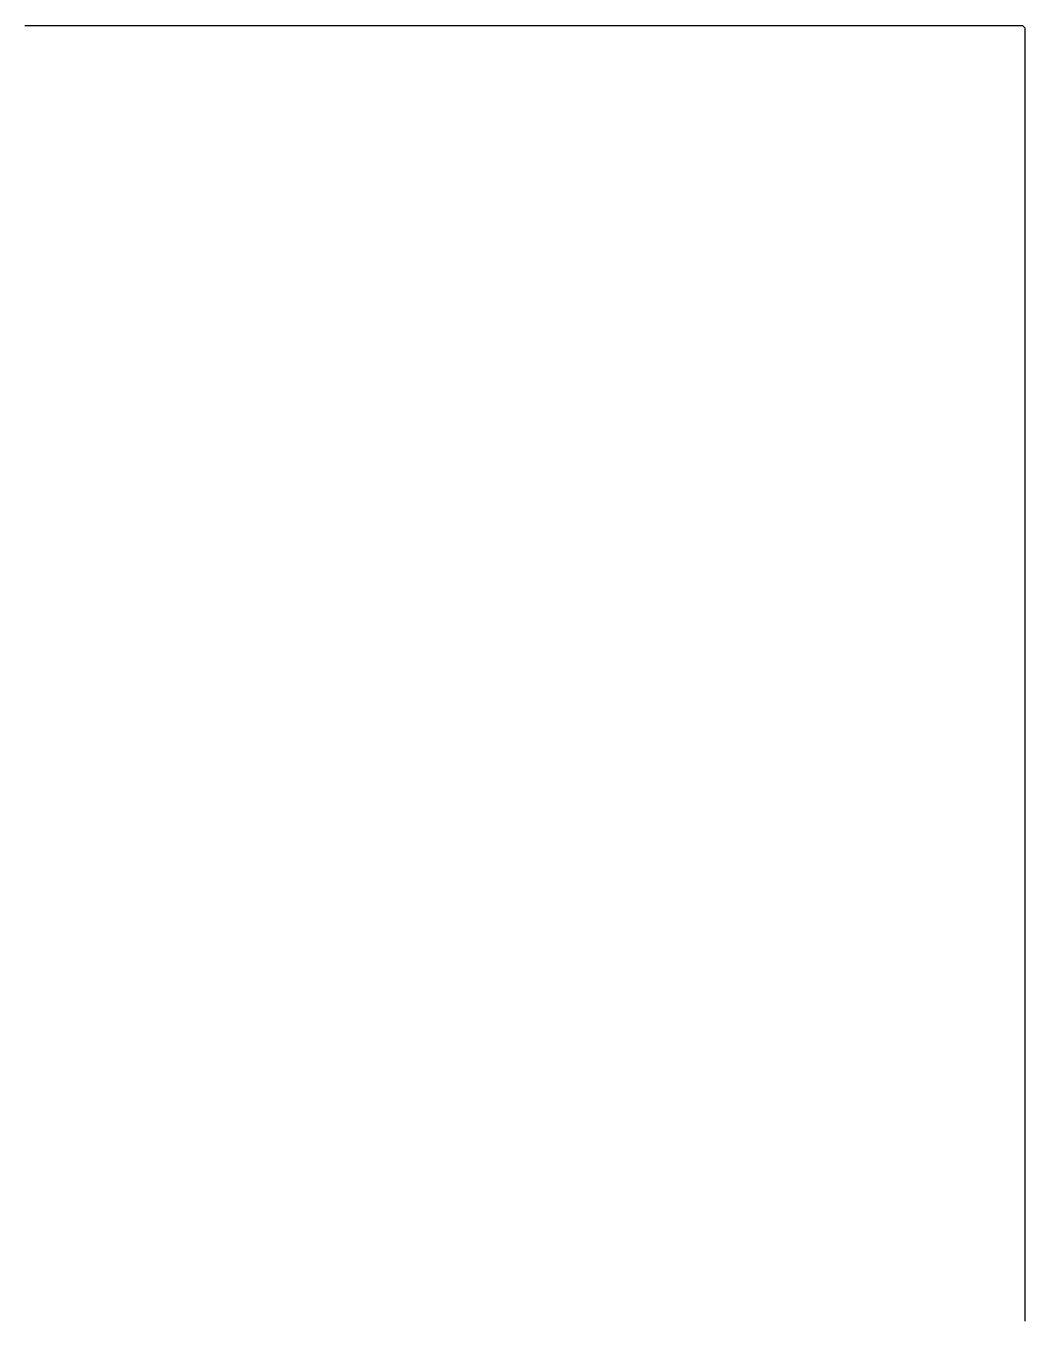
# Model space of a CAD drawing. Extents: x 17 to 315, y 22 to 215.
# Drawn here: x 240.6 to 315, y 118.5 to 214.9 of the extents above; entities that cross this region are included whole.
import ezdxf

# ---------------------------------------------------------------- set-up
doc = ezdxf.new("R2010")
doc.units = 0

msp = doc.modelspace()

# ---------------------------------------------------------------- linework, layer by layer
at = {"layer": 'contour_0'}
for p, q in [((240.708, 214.867), (240.531, 214.867)), ((240.885, 214.867), (240.708, 214.867)), ((241.062, 214.867), (240.885, 214.867)), ((241.239, 214.867), (241.062, 214.867)), ((241.416, 214.867), (241.239, 214.867)), ((241.593, 214.867), (241.416, 214.867)), ((241.77, 214.867), (241.593, 214.867)), ((241.947, 214.867), (241.77, 214.867)), ((242.124, 214.867), (241.947, 214.867)), ((242.301, 214.867), (242.124, 214.867)), ((242.478, 214.867), (242.301, 214.867)), ((242.655, 214.867), (242.478, 214.867)), ((242.832, 214.867), (242.655, 214.867)), ((243.009, 214.867), (242.832, 214.867)), ((243.186, 214.867), (243.009, 214.867)), ((243.363, 214.867), (243.186, 214.867)), ((243.54, 214.867), (243.363, 214.867)), ((243.717, 214.867), (243.54, 214.867)), ((243.894, 214.867), (243.717, 214.867)), ((244.071, 214.867), (243.894, 214.867)), ((244.248, 214.867), (244.071, 214.867)), ((244.425, 214.867), (244.248, 214.867)), ((244.602, 214.867), (244.425, 214.867)), ((244.779, 214.867), (244.602, 214.867)), ((244.956, 214.867), (244.779, 214.867)), ((245.133, 214.867), (244.956, 214.867)), ((245.31, 214.867), (245.133, 214.867)), ((245.487, 214.867), (245.31, 214.867)), ((245.664, 214.867), (245.487, 214.867)), ((245.841, 214.867), (245.664, 214.867)), ((246.018, 214.867), (245.841, 214.867)), ((246.195, 214.867), (246.018, 214.867)), ((246.372, 214.867), (246.195, 214.867)), ((246.549, 214.867), (246.372, 214.867)), ((246.726, 214.867), (246.549, 214.867)), ((246.903, 214.867), (246.726, 214.867)), ((247.08, 214.867), (246.903, 214.867)), ((247.257, 214.867), (247.08, 214.867)), ((247.434, 214.867), (247.257, 214.867)), ((247.611, 214.867), (247.434, 214.867)), ((247.788, 214.867), (247.611, 214.867)), ((247.965, 214.867), (247.788, 214.867)), ((248.142, 214.867), (247.965, 214.867)), ((248.319, 214.867), (248.142, 214.867)), ((248.496, 214.867), (248.319, 214.867)), ((248.673, 214.867), (248.496, 214.867)), ((248.85, 214.867), (248.673, 214.867)), ((249.027, 214.867), (248.85, 214.867)), ((249.204, 214.867), (249.027, 214.867)), ((249.381, 214.867), (249.204, 214.867)), ((249.558, 214.867), (249.381, 214.867)), ((249.735, 214.867), (249.558, 214.867)), ((249.912, 214.867), (249.735, 214.867)), ((250.088, 214.867), (249.912, 214.867)), ((250.265, 214.867), (250.088, 214.867)), ((250.442, 214.867), (250.265, 214.867)), ((250.619, 214.867), (250.442, 214.867)), ((250.796, 214.867), (250.619, 214.867)), ((250.973, 214.867), (250.796, 214.867)), ((251.15, 214.867), (250.973, 214.867)), ((251.327, 214.867), (251.15, 214.867)), ((251.504, 214.867), (251.327, 214.867)), ((251.681, 214.867), (251.504, 214.867)), ((251.858, 214.867), (251.681, 214.867)), ((252.035, 214.867), (251.858, 214.867)), ((252.212, 214.867), (252.035, 214.867)), ((252.389, 214.867), (252.212, 214.867)), ((252.566, 214.867), (252.389, 214.867)), ((252.743, 214.867), (252.566, 214.867)), ((252.92, 214.867), (252.743, 214.867)), ((253.097, 214.867), (252.92, 214.867)), ((253.274, 214.867), (253.097, 214.867)), ((253.451, 214.867), (253.274, 214.867)), ((253.628, 214.867), (253.451, 214.867)), ((253.805, 214.867), (253.628, 214.867)), ((253.982, 214.867), (253.805, 214.867)), ((254.159, 214.867), (253.982, 214.867)), ((254.336, 214.867), (254.159, 214.867)), ((254.513, 214.867), (254.336, 214.867)), ((254.69, 214.867), (254.513, 214.867)), ((254.867, 214.867), (254.69, 214.867)), ((255.044, 214.867), (254.867, 214.867)), ((255.221, 214.867), (255.044, 214.867)), ((255.398, 214.867), (255.221, 214.867)), ((255.575, 214.867), (255.398, 214.867)), ((255.752, 214.867), (255.575, 214.867)), ((255.929, 214.867), (255.752, 214.867)), ((256.106, 214.867), (255.929, 214.867)), ((256.283, 214.867), (256.106, 214.867)), ((256.46, 214.867), (256.283, 214.867)), ((256.637, 214.867), (256.46, 214.867)), ((256.814, 214.867), (256.637, 214.867)), ((256.991, 214.867), (256.814, 214.867)), ((257.168, 214.867), (256.991, 214.867)), ((257.345, 214.867), (257.168, 214.867)), ((257.522, 214.867), (257.345, 214.867)), ((257.699, 214.867), (257.522, 214.867)), ((257.876, 214.867), (257.699, 214.867)), ((258.053, 214.867), (257.876, 214.867)), ((258.23, 214.867), (258.053, 214.867)), ((258.407, 214.867), (258.23, 214.867)), ((258.584, 214.867), (258.407, 214.867)), ((258.761, 214.867), (258.584, 214.867)), ((258.938, 214.867), (258.761, 214.867)), ((259.115, 214.867), (258.938, 214.867)), ((259.292, 214.867), (259.115, 214.867)), ((259.469, 214.867), (259.292, 214.867)), ((259.646, 214.867), (259.469, 214.867)), ((259.823, 214.867), (259.646, 214.867)), ((260, 214.867), (259.823, 214.867)), ((260.177, 214.867), (260, 214.867)), ((260.354, 214.867), (260.177, 214.867)), ((260.531, 214.867), (260.354, 214.867)), ((260.708, 214.867), (260.531, 214.867)), ((260.885, 214.867), (260.708, 214.867)), ((261.062, 214.867), (260.885, 214.867)), ((261.239, 214.867), (261.062, 214.867)), ((261.416, 214.867), (261.239, 214.867)), ((261.593, 214.867), (261.416, 214.867)), ((261.77, 214.867), (261.593, 214.867)), ((261.947, 214.867), (261.77, 214.867)), ((262.124, 214.867), (261.947, 214.867)), ((262.301, 214.867), (262.124, 214.867)), ((262.478, 214.867), (262.301, 214.867)), ((262.655, 214.867), (262.478, 214.867)), ((262.832, 214.867), (262.655, 214.867)), ((263.009, 214.867), (262.832, 214.867)), ((263.186, 214.867), (263.009, 214.867)), ((263.363, 214.867), (263.186, 214.867)), ((263.54, 214.867), (263.363, 214.867)), ((263.717, 214.867), (263.54, 214.867)), ((263.894, 214.867), (263.717, 214.867)), ((264.071, 214.867), (263.894, 214.867)), ((264.248, 214.867), (264.071, 214.867)), ((264.425, 214.867), (264.248, 214.867)), ((264.602, 214.867), (264.425, 214.867)), ((264.779, 214.867), (264.602, 214.867)), ((264.956, 214.867), (264.779, 214.867)), ((265.133, 214.867), (264.956, 214.867)), ((265.31, 214.867), (265.133, 214.867)), ((265.487, 214.867), (265.31, 214.867)), ((265.664, 214.867), (265.487, 214.867)), ((265.841, 214.867), (265.664, 214.867)), ((266.018, 214.867), (265.841, 214.867)), ((266.195, 214.867), (266.018, 214.867)), ((266.372, 214.867), (266.195, 214.867)), ((266.549, 214.867), (266.372, 214.867)), ((266.726, 214.867), (266.549, 214.867)), ((266.903, 214.867), (266.726, 214.867)), ((267.08, 214.867), (266.903, 214.867)), ((267.257, 214.867), (267.08, 214.867)), ((267.434, 214.867), (267.257, 214.867)), ((267.611, 214.867), (267.434, 214.867)), ((267.788, 214.867), (267.611, 214.867)), ((267.965, 214.867), (267.788, 214.867)), ((268.142, 214.867), (267.965, 214.867)), ((268.319, 214.867), (268.142, 214.867)), ((268.496, 214.867), (268.319, 214.867)), ((268.673, 214.867), (268.496, 214.867)), ((268.85, 214.867), (268.673, 214.867)), ((269.027, 214.867), (268.85, 214.867)), ((269.204, 214.867), (269.027, 214.867)), ((269.381, 214.867), (269.204, 214.867)), ((269.558, 214.867), (269.381, 214.867)), ((269.735, 214.867), (269.558, 214.867)), ((269.912, 214.867), (269.735, 214.867)), ((270.088, 214.867), (269.912, 214.867)), ((270.265, 214.867), (270.088, 214.867)), ((270.442, 214.867), (270.265, 214.867)), ((270.619, 214.867), (270.442, 214.867)), ((270.796, 214.867), (270.619, 214.867)), ((270.973, 214.867), (270.796, 214.867)), ((271.15, 214.867), (270.973, 214.867)), ((271.327, 214.867), (271.15, 214.867)), ((271.504, 214.867), (271.327, 214.867)), ((271.681, 214.867), (271.504, 214.867)), ((271.858, 214.867), (271.681, 214.867)), ((272.035, 214.867), (271.858, 214.867)), ((272.212, 214.867), (272.035, 214.867)), ((272.389, 214.867), (272.212, 214.867)), ((272.566, 214.867), (272.389, 214.867)), ((272.743, 214.867), (272.566, 214.867)), ((272.92, 214.867), (272.743, 214.867)), ((273.097, 214.867), (272.92, 214.867)), ((273.274, 214.867), (273.097, 214.867)), ((273.451, 214.867), (273.274, 214.867)), ((273.628, 214.867), (273.451, 214.867)), ((273.805, 214.867), (273.628, 214.867)), ((273.982, 214.867), (273.805, 214.867)), ((274.159, 214.867), (273.982, 214.867)), ((274.336, 214.867), (274.159, 214.867)), ((274.513, 214.867), (274.336, 214.867)), ((274.69, 214.867), (274.513, 214.867)), ((274.867, 214.867), (274.69, 214.867)), ((275.044, 214.867), (274.867, 214.867)), ((275.221, 214.867), (275.044, 214.867)), ((275.398, 214.867), (275.221, 214.867)), ((275.575, 214.867), (275.398, 214.867)), ((275.752, 214.867), (275.575, 214.867)), ((275.929, 214.867), (275.752, 214.867)), ((276.106, 214.867), (275.929, 214.867)), ((276.283, 214.867), (276.106, 214.867)), ((276.46, 214.867), (276.283, 214.867)), ((276.637, 214.867), (276.46, 214.867)), ((276.814, 214.867), (276.637, 214.867)), ((276.991, 214.867), (276.814, 214.867)), ((277.168, 214.867), (276.991, 214.867)), ((277.345, 214.867), (277.168, 214.867)), ((277.522, 214.867), (277.345, 214.867)), ((277.699, 214.867), (277.522, 214.867)), ((277.876, 214.867), (277.699, 214.867)), ((278.053, 214.867), (277.876, 214.867)), ((278.23, 214.867), (278.053, 214.867)), ((278.407, 214.867), (278.23, 214.867)), ((278.584, 214.867), (278.407, 214.867)), ((278.761, 214.867), (278.584, 214.867)), ((278.938, 214.867), (278.761, 214.867)), ((279.115, 214.867), (278.938, 214.867)), ((279.292, 214.867), (279.115, 214.867)), ((279.469, 214.867), (279.292, 214.867)), ((279.646, 214.867), (279.469, 214.867)), ((279.823, 214.867), (279.646, 214.867)), ((280, 214.867), (279.823, 214.867)), ((280.177, 214.867), (280, 214.867)), ((280.354, 214.867), (280.177, 214.867)), ((280.531, 214.867), (280.354, 214.867)), ((280.708, 214.867), (280.531, 214.867)), ((280.885, 214.867), (280.708, 214.867)), ((281.062, 214.867), (280.885, 214.867)), ((281.239, 214.867), (281.062, 214.867)), ((281.416, 214.867), (281.239, 214.867)), ((281.593, 214.867), (281.416, 214.867)), ((281.77, 214.867), (281.593, 214.867)), ((281.947, 214.867), (281.77, 214.867)), ((282.124, 214.867), (281.947, 214.867)), ((282.301, 214.867), (282.124, 214.867)), ((282.478, 214.867), (282.301, 214.867)), ((282.655, 214.867), (282.478, 214.867)), ((282.832, 214.867), (282.655, 214.867)), ((283.009, 214.867), (282.832, 214.867)), ((283.186, 214.867), (283.009, 214.867)), ((283.363, 214.867), (283.186, 214.867)), ((283.54, 214.867), (283.363, 214.867)), ((283.717, 214.867), (283.54, 214.867)), ((283.894, 214.867), (283.717, 214.867)), ((284.071, 214.867), (283.894, 214.867)), ((284.248, 214.867), (284.071, 214.867)), ((284.425, 214.867), (284.248, 214.867)), ((284.602, 214.867), (284.425, 214.867)), ((284.779, 214.867), (284.602, 214.867)), ((284.956, 214.867), (284.779, 214.867)), ((285.133, 214.867), (284.956, 214.867)), ((285.31, 214.867), (285.133, 214.867)), ((285.487, 214.867), (285.31, 214.867)), ((285.664, 214.867), (285.487, 214.867)), ((285.841, 214.867), (285.664, 214.867)), ((286.018, 214.867), (285.841, 214.867)), ((286.195, 214.867), (286.018, 214.867)), ((286.372, 214.867), (286.195, 214.867)), ((286.549, 214.867), (286.372, 214.867)), ((286.726, 214.867), (286.549, 214.867)), ((286.903, 214.867), (286.726, 214.867)), ((287.08, 214.867), (286.903, 214.867)), ((287.257, 214.867), (287.08, 214.867)), ((287.434, 214.867), (287.257, 214.867)), ((287.611, 214.867), (287.434, 214.867)), ((287.788, 214.867), (287.611, 214.867)), ((287.965, 214.867), (287.788, 214.867)), ((288.142, 214.867), (287.965, 214.867)), ((288.319, 214.867), (288.142, 214.867)), ((288.496, 214.867), (288.319, 214.867)), ((288.673, 214.867), (288.496, 214.867)), ((288.85, 214.867), (288.673, 214.867)), ((289.027, 214.867), (288.85, 214.867)), ((289.204, 214.867), (289.027, 214.867)), ((289.381, 214.867), (289.204, 214.867)), ((289.558, 214.867), (289.381, 214.867)), ((289.735, 214.867), (289.558, 214.867)), ((289.912, 214.867), (289.735, 214.867)), ((290.088, 214.867), (289.912, 214.867)), ((290.265, 214.867), (290.088, 214.867)), ((290.442, 214.867), (290.265, 214.867)), ((290.619, 214.867), (290.442, 214.867)), ((290.796, 214.867), (290.619, 214.867)), ((290.973, 214.867), (290.796, 214.867)), ((291.15, 214.867), (290.973, 214.867)), ((291.327, 214.867), (291.15, 214.867)), ((291.504, 214.867), (291.327, 214.867)), ((291.681, 214.867), (291.504, 214.867)), ((291.858, 214.867), (291.681, 214.867)), ((292.035, 214.867), (291.858, 214.867)), ((292.212, 214.867), (292.035, 214.867)), ((292.389, 214.867), (292.212, 214.867)), ((292.566, 214.867), (292.389, 214.867)), ((292.743, 214.867), (292.566, 214.867)), ((292.92, 214.867), (292.743, 214.867)), ((293.097, 214.867), (292.92, 214.867)), ((293.274, 214.867), (293.097, 214.867)), ((293.451, 214.867), (293.274, 214.867)), ((293.628, 214.867), (293.451, 214.867)), ((293.805, 214.867), (293.628, 214.867)), ((293.982, 214.867), (293.805, 214.867)), ((294.159, 214.867), (293.982, 214.867)), ((294.336, 214.867), (294.159, 214.867)), ((294.513, 214.867), (294.336, 214.867)), ((294.69, 214.867), (294.513, 214.867)), ((294.867, 214.867), (294.69, 214.867)), ((295.044, 214.867), (294.867, 214.867)), ((295.221, 214.867), (295.044, 214.867)), ((295.398, 214.867), (295.221, 214.867)), ((295.575, 214.867), (295.398, 214.867)), ((295.752, 214.867), (295.575, 214.867)), ((295.929, 214.867), (295.752, 214.867)), ((296.106, 214.867), (295.929, 214.867)), ((296.283, 214.867), (296.106, 214.867)), ((296.46, 214.867), (296.283, 214.867)), ((296.637, 214.867), (296.46, 214.867)), ((296.814, 214.867), (296.637, 214.867)), ((296.991, 214.867), (296.814, 214.867)), ((297.168, 214.867), (296.991, 214.867)), ((297.345, 214.867), (297.168, 214.867)), ((297.522, 214.867), (297.345, 214.867)), ((297.699, 214.867), (297.522, 214.867)), ((297.876, 214.867), (297.699, 214.867)), ((298.053, 214.867), (297.876, 214.867)), ((298.23, 214.867), (298.053, 214.867)), ((298.407, 214.867), (298.23, 214.867)), ((298.584, 214.867), (298.407, 214.867)), ((298.761, 214.867), (298.584, 214.867)), ((298.938, 214.867), (298.761, 214.867)), ((299.115, 214.867), (298.938, 214.867)), ((299.292, 214.867), (299.115, 214.867)), ((299.469, 214.867), (299.292, 214.867)), ((299.646, 214.867), (299.469, 214.867)), ((299.823, 214.867), (299.646, 214.867)), ((300, 214.867), (299.823, 214.867)), ((300.177, 214.867), (300, 214.867)), ((300.354, 214.867), (300.177, 214.867)), ((300.531, 214.867), (300.354, 214.867)), ((300.708, 214.867), (300.531, 214.867)), ((300.885, 214.867), (300.708, 214.867)), ((301.062, 214.867), (300.885, 214.867)), ((301.239, 214.867), (301.062, 214.867)), ((301.416, 214.867), (301.239, 214.867)), ((301.593, 214.867), (301.416, 214.867)), ((301.77, 214.867), (301.593, 214.867)), ((301.947, 214.867), (301.77, 214.867)), ((302.124, 214.867), (301.947, 214.867)), ((302.301, 214.867), (302.124, 214.867)), ((302.478, 214.867), (302.301, 214.867)), ((302.655, 214.867), (302.478, 214.867)), ((302.832, 214.867), (302.655, 214.867)), ((303.009, 214.867), (302.832, 214.867)), ((303.186, 214.867), (303.009, 214.867)), ((303.363, 214.867), (303.186, 214.867)), ((303.54, 214.867), (303.363, 214.867)), ((303.717, 214.867), (303.54, 214.867)), ((303.894, 214.867), (303.717, 214.867)), ((304.071, 214.867), (303.894, 214.867)), ((304.248, 214.867), (304.071, 214.867)), ((304.425, 214.867), (304.248, 214.867)), ((304.602, 214.867), (304.425, 214.867)), ((304.779, 214.867), (304.602, 214.867)), ((304.956, 214.867), (304.779, 214.867)), ((305.133, 214.867), (304.956, 214.867)), ((305.31, 214.867), (305.133, 214.867)), ((305.487, 214.867), (305.31, 214.867)), ((305.664, 214.867), (305.487, 214.867)), ((305.841, 214.867), (305.664, 214.867)), ((306.018, 214.867), (305.841, 214.867)), ((306.195, 214.867), (306.018, 214.867)), ((306.372, 214.867), (306.195, 214.867)), ((306.549, 214.867), (306.372, 214.867)), ((306.726, 214.867), (306.549, 214.867)), ((306.903, 214.867), (306.726, 214.867)), ((307.08, 214.867), (306.903, 214.867)), ((307.257, 214.867), (307.08, 214.867)), ((307.434, 214.867), (307.257, 214.867)), ((307.611, 214.867), (307.434, 214.867)), ((307.788, 214.867), (307.611, 214.867)), ((307.965, 214.867), (307.788, 214.867)), ((308.142, 214.867), (307.965, 214.867)), ((308.319, 214.867), (308.142, 214.867)), ((308.496, 214.867), (308.319, 214.867)), ((308.673, 214.867), (308.496, 214.867)), ((308.85, 214.867), (308.673, 214.867)), ((309.027, 214.867), (308.85, 214.867)), ((309.204, 214.867), (309.027, 214.867)), ((309.381, 214.867), (309.204, 214.867)), ((309.558, 214.867), (309.381, 214.867)), ((309.735, 214.867), (309.558, 214.867)), ((309.912, 214.867), (309.735, 214.867)), ((310.088, 214.867), (309.912, 214.867)), ((310.265, 214.867), (310.088, 214.867)), ((310.442, 214.867), (310.265, 214.867)), ((310.619, 214.867), (310.442, 214.867)), ((310.796, 214.867), (310.619, 214.867)), ((310.973, 214.867), (310.796, 214.867)), ((311.15, 214.867), (310.973, 214.867)), ((311.327, 214.867), (311.15, 214.867)), ((311.504, 214.867), (311.327, 214.867)), ((311.681, 214.867), (311.504, 214.867)), ((311.858, 214.867), (311.681, 214.867)), ((312.035, 214.867), (311.858, 214.867)), ((312.212, 214.867), (312.035, 214.867)), ((312.389, 214.867), (312.212, 214.867)), ((312.566, 214.867), (312.389, 214.867)), ((312.743, 214.867), (312.566, 214.867)), ((312.92, 214.867), (312.743, 214.867)), ((313.097, 214.867), (312.92, 214.867)), ((313.274, 214.867), (313.097, 214.867)), ((313.451, 214.867), (313.274, 214.867)), ((313.628, 214.867), (313.451, 214.867)), ((313.805, 214.867), (313.628, 214.867)), ((313.982, 214.867), (313.805, 214.867)), ((314.159, 214.867), (313.982, 214.867)), ((314.336, 214.867), (314.159, 214.867)), ((314.513, 214.867), (314.336, 214.867)), ((314.69, 214.867), (314.513, 214.867)), ((314.867, 214.867), (314.69, 214.867)), ((315.044, 214.69), (314.867, 214.867)), ((315.044, 214.513), (315.044, 214.69)), ((315.044, 214.336), (315.044, 214.513)), ((315.044, 214.159), (315.044, 214.336)), ((315.044, 213.982), (315.044, 214.159)), ((315.044, 213.805), (315.044, 213.982)), ((315.044, 213.628), (315.044, 213.805)), ((315.044, 213.451), (315.044, 213.628)), ((315.044, 213.274), (315.044, 213.451)), ((315.044, 213.097), (315.044, 213.274)), ((315.044, 212.92), (315.044, 213.097)), ((315.044, 212.743), (315.044, 212.92)), ((315.044, 212.566), (315.044, 212.743)), ((315.044, 212.389), (315.044, 212.566)), ((315.044, 212.212), (315.044, 212.389)), ((315.044, 212.035), (315.044, 212.212)), ((315.044, 211.858), (315.044, 212.035)), ((315.044, 211.681), (315.044, 211.858)), ((315.044, 211.504), (315.044, 211.681)), ((315.044, 211.327), (315.044, 211.504)), ((315.044, 211.15), (315.044, 211.327)), ((315.044, 210.973), (315.044, 211.15)), ((315.044, 210.796), (315.044, 210.973)), ((315.044, 210.619), (315.044, 210.796)), ((315.044, 210.442), (315.044, 210.619)), ((315.044, 210.265), (315.044, 210.442)), ((315.044, 210.088), (315.044, 210.265)), ((315.044, 209.912), (315.044, 210.088)), ((315.044, 209.735), (315.044, 209.912)), ((315.044, 209.558), (315.044, 209.735)), ((315.044, 209.381), (315.044, 209.558)), ((315.044, 209.204), (315.044, 209.381)), ((315.044, 209.027), (315.044, 209.204)), ((315.044, 208.85), (315.044, 209.027)), ((315.044, 208.673), (315.044, 208.85)), ((315.044, 208.496), (315.044, 208.673)), ((315.044, 208.319), (315.044, 208.496)), ((315.044, 208.142), (315.044, 208.319)), ((315.044, 207.965), (315.044, 208.142)), ((315.044, 207.788), (315.044, 207.965)), ((315.044, 207.611), (315.044, 207.788)), ((315.044, 207.434), (315.044, 207.611)), ((315.044, 207.257), (315.044, 207.434)), ((315.044, 207.08), (315.044, 207.257)), ((315.044, 206.903), (315.044, 207.08)), ((315.044, 206.726), (315.044, 206.903)), ((315.044, 206.549), (315.044, 206.726)), ((315.044, 206.372), (315.044, 206.549)), ((315.044, 206.195), (315.044, 206.372)), ((315.044, 206.018), (315.044, 206.195)), ((315.044, 205.841), (315.044, 206.018)), ((315.044, 205.664), (315.044, 205.841)), ((315.044, 205.487), (315.044, 205.664)), ((315.044, 205.31), (315.044, 205.487)), ((315.044, 205.133), (315.044, 205.31)), ((315.044, 204.956), (315.044, 205.133)), ((315.044, 204.779), (315.044, 204.956)), ((315.044, 204.602), (315.044, 204.779)), ((315.044, 204.425), (315.044, 204.602)), ((315.044, 204.248), (315.044, 204.425)), ((315.044, 204.071), (315.044, 204.248)), ((315.044, 203.894), (315.044, 204.071)), ((315.044, 203.717), (315.044, 203.894)), ((315.044, 203.54), (315.044, 203.717)), ((315.044, 203.363), (315.044, 203.54)), ((315.044, 203.186), (315.044, 203.363)), ((315.044, 203.009), (315.044, 203.186)), ((315.044, 202.832), (315.044, 203.009)), ((315.044, 202.655), (315.044, 202.832)), ((315.044, 202.478), (315.044, 202.655)), ((315.044, 202.301), (315.044, 202.478)), ((315.044, 202.124), (315.044, 202.301)), ((315.044, 201.947), (315.044, 202.124)), ((315.044, 201.77), (315.044, 201.947)), ((315.044, 201.593), (315.044, 201.77)), ((315.044, 201.416), (315.044, 201.593)), ((315.044, 201.239), (315.044, 201.416)), ((315.044, 201.062), (315.044, 201.239)), ((315.044, 200.885), (315.044, 201.062)), ((315.044, 200.708), (315.044, 200.885)), ((315.044, 200.531), (315.044, 200.708)), ((315.044, 200.354), (315.044, 200.531)), ((315.044, 200.177), (315.044, 200.354)), ((315.044, 200), (315.044, 200.177)), ((315.044, 199.823), (315.044, 200)), ((315.044, 199.646), (315.044, 199.823)), ((315.044, 199.469), (315.044, 199.646)), ((315.044, 199.292), (315.044, 199.469)), ((315.044, 199.115), (315.044, 199.292)), ((315.044, 198.938), (315.044, 199.115)), ((315.044, 198.761), (315.044, 198.938)), ((315.044, 198.584), (315.044, 198.761)), ((315.044, 198.407), (315.044, 198.584)), ((315.044, 198.23), (315.044, 198.407)), ((315.044, 198.053), (315.044, 198.23)), ((315.044, 197.876), (315.044, 198.053)), ((315.044, 197.699), (315.044, 197.876)), ((315.044, 197.522), (315.044, 197.699)), ((315.044, 197.345), (315.044, 197.522)), ((315.044, 197.168), (315.044, 197.345)), ((315.044, 196.991), (315.044, 197.168)), ((315.044, 196.814), (315.044, 196.991)), ((315.044, 196.637), (315.044, 196.814)), ((315.044, 196.46), (315.044, 196.637)), ((315.044, 196.283), (315.044, 196.46)), ((315.044, 196.106), (315.044, 196.283)), ((315.044, 195.929), (315.044, 196.106)), ((315.044, 195.752), (315.044, 195.929)), ((315.044, 195.575), (315.044, 195.752)), ((315.044, 195.398), (315.044, 195.575)), ((315.044, 195.221), (315.044, 195.398)), ((315.044, 195.044), (315.044, 195.221)), ((315.044, 194.867), (315.044, 195.044)), ((315.044, 194.69), (315.044, 194.867)), ((315.044, 194.513), (315.044, 194.69)), ((315.044, 194.336), (315.044, 194.513)), ((315.044, 194.159), (315.044, 194.336)), ((315.044, 193.982), (315.044, 194.159)), ((315.044, 193.805), (315.044, 193.982)), ((315.044, 193.628), (315.044, 193.805)), ((315.044, 193.451), (315.044, 193.628)), ((315.044, 193.274), (315.044, 193.451)), ((315.044, 193.097), (315.044, 193.274)), ((315.044, 192.92), (315.044, 193.097)), ((315.044, 192.743), (315.044, 192.92)), ((315.044, 192.566), (315.044, 192.743)), ((315.044, 192.389), (315.044, 192.566)), ((315.044, 192.212), (315.044, 192.389)), ((315.044, 192.035), (315.044, 192.212)), ((315.044, 191.858), (315.044, 192.035)), ((315.044, 191.681), (315.044, 191.858)), ((315.044, 191.504), (315.044, 191.681)), ((315.044, 191.327), (315.044, 191.504)), ((315.044, 191.15), (315.044, 191.327)), ((315.044, 190.973), (315.044, 191.15)), ((315.044, 190.796), (315.044, 190.973)), ((315.044, 190.619), (315.044, 190.796)), ((315.044, 190.442), (315.044, 190.619)), ((315.044, 190.265), (315.044, 190.442)), ((315.044, 190.088), (315.044, 190.265)), ((315.044, 189.912), (315.044, 190.088)), ((315.044, 189.735), (315.044, 189.912)), ((315.044, 189.558), (315.044, 189.735)), ((315.044, 189.381), (315.044, 189.558)), ((315.044, 189.204), (315.044, 189.381)), ((315.044, 189.027), (315.044, 189.204)), ((315.044, 188.85), (315.044, 189.027)), ((315.044, 188.673), (315.044, 188.85)), ((315.044, 188.496), (315.044, 188.673)), ((315.044, 188.319), (315.044, 188.496)), ((315.044, 188.142), (315.044, 188.319)), ((315.044, 187.965), (315.044, 188.142)), ((315.044, 187.788), (315.044, 187.965)), ((315.044, 187.611), (315.044, 187.788)), ((315.044, 187.434), (315.044, 187.611)), ((315.044, 187.257), (315.044, 187.434)), ((315.044, 187.08), (315.044, 187.257)), ((315.044, 186.903), (315.044, 187.08)), ((315.044, 186.726), (315.044, 186.903)), ((315.044, 186.549), (315.044, 186.726)), ((315.044, 186.372), (315.044, 186.549)), ((315.044, 186.195), (315.044, 186.372)), ((315.044, 186.018), (315.044, 186.195)), ((315.044, 185.841), (315.044, 186.018)), ((315.044, 185.664), (315.044, 185.841)), ((315.044, 185.487), (315.044, 185.664)), ((315.044, 185.31), (315.044, 185.487)), ((315.044, 185.133), (315.044, 185.31)), ((315.044, 184.956), (315.044, 185.133)), ((315.044, 184.779), (315.044, 184.956)), ((315.044, 184.602), (315.044, 184.779)), ((315.044, 184.425), (315.044, 184.602)), ((315.044, 184.248), (315.044, 184.425)), ((315.044, 184.071), (315.044, 184.248)), ((315.044, 183.894), (315.044, 184.071)), ((315.044, 183.717), (315.044, 183.894)), ((315.044, 183.54), (315.044, 183.717)), ((315.044, 183.363), (315.044, 183.54)), ((315.044, 183.186), (315.044, 183.363)), ((315.044, 183.009), (315.044, 183.186)), ((315.044, 182.832), (315.044, 183.009)), ((315.044, 182.655), (315.044, 182.832)), ((315.044, 182.478), (315.044, 182.655)), ((315.044, 182.301), (315.044, 182.478)), ((315.044, 182.124), (315.044, 182.301)), ((315.044, 181.947), (315.044, 182.124)), ((315.044, 181.77), (315.044, 181.947)), ((315.044, 181.593), (315.044, 181.77)), ((315.044, 181.416), (315.044, 181.593)), ((315.044, 181.239), (315.044, 181.416)), ((315.044, 181.062), (315.044, 181.239)), ((315.044, 180.885), (315.044, 181.062)), ((315.044, 180.708), (315.044, 180.885)), ((315.044, 180.531), (315.044, 180.708)), ((315.044, 180.354), (315.044, 180.531)), ((315.044, 180.177), (315.044, 180.354)), ((315.044, 180), (315.044, 180.177)), ((315.044, 179.823), (315.044, 180)), ((315.044, 179.646), (315.044, 179.823)), ((315.044, 179.469), (315.044, 179.646)), ((315.044, 179.292), (315.044, 179.469)), ((315.044, 179.115), (315.044, 179.292)), ((315.044, 178.938), (315.044, 179.115)), ((315.044, 178.761), (315.044, 178.938)), ((315.044, 178.584), (315.044, 178.761)), ((315.044, 178.407), (315.044, 178.584)), ((315.044, 178.23), (315.044, 178.407)), ((315.044, 178.053), (315.044, 178.23)), ((315.044, 177.876), (315.044, 178.053)), ((315.044, 177.699), (315.044, 177.876)), ((315.044, 177.522), (315.044, 177.699)), ((315.044, 177.345), (315.044, 177.522)), ((315.044, 177.168), (315.044, 177.345)), ((315.044, 176.991), (315.044, 177.168)), ((315.044, 176.814), (315.044, 176.991)), ((315.044, 176.637), (315.044, 176.814)), ((315.044, 176.46), (315.044, 176.637)), ((315.044, 176.283), (315.044, 176.46)), ((315.044, 176.106), (315.044, 176.283)), ((315.044, 175.929), (315.044, 176.106)), ((315.044, 175.752), (315.044, 175.929)), ((315.044, 175.575), (315.044, 175.752)), ((315.044, 175.398), (315.044, 175.575)), ((315.044, 175.221), (315.044, 175.398)), ((315.044, 175.044), (315.044, 175.221)), ((315.044, 174.867), (315.044, 175.044)), ((315.044, 174.69), (315.044, 174.867)), ((315.044, 174.513), (315.044, 174.69)), ((315.044, 174.336), (315.044, 174.513)), ((315.044, 174.159), (315.044, 174.336)), ((315.044, 173.982), (315.044, 174.159)), ((315.044, 173.805), (315.044, 173.982)), ((315.044, 173.628), (315.044, 173.805)), ((315.044, 173.451), (315.044, 173.628)), ((315.044, 173.274), (315.044, 173.451)), ((315.044, 173.097), (315.044, 173.274)), ((315.044, 172.92), (315.044, 173.097)), ((315.044, 172.743), (315.044, 172.92)), ((315.044, 172.566), (315.044, 172.743)), ((315.044, 172.389), (315.044, 172.566)), ((315.044, 172.212), (315.044, 172.389)), ((315.044, 172.035), (315.044, 172.212)), ((315.044, 171.858), (315.044, 172.035)), ((315.044, 171.681), (315.044, 171.858)), ((315.044, 171.504), (315.044, 171.681)), ((315.044, 171.327), (315.044, 171.504)), ((315.044, 171.15), (315.044, 171.327)), ((315.044, 170.973), (315.044, 171.15)), ((315.044, 170.796), (315.044, 170.973)), ((315.044, 170.619), (315.044, 170.796)), ((315.044, 170.442), (315.044, 170.619)), ((315.044, 170.265), (315.044, 170.442)), ((315.044, 170.088), (315.044, 170.265)), ((315.044, 169.912), (315.044, 170.088)), ((315.044, 169.735), (315.044, 169.912)), ((315.044, 169.558), (315.044, 169.735)), ((315.044, 169.381), (315.044, 169.558)), ((315.044, 169.204), (315.044, 169.381)), ((315.044, 169.027), (315.044, 169.204)), ((315.044, 168.85), (315.044, 169.027)), ((315.044, 168.673), (315.044, 168.85)), ((315.044, 168.496), (315.044, 168.673)), ((315.044, 168.319), (315.044, 168.496)), ((315.044, 168.142), (315.044, 168.319)), ((315.044, 167.965), (315.044, 168.142)), ((315.044, 167.788), (315.044, 167.965)), ((315.044, 167.611), (315.044, 167.788)), ((315.044, 167.434), (315.044, 167.611)), ((315.044, 167.257), (315.044, 167.434)), ((315.044, 167.08), (315.044, 167.257)), ((315.044, 166.903), (315.044, 167.08)), ((315.044, 166.726), (315.044, 166.903)), ((315.044, 166.549), (315.044, 166.726)), ((315.044, 166.372), (315.044, 166.549)), ((315.044, 166.195), (315.044, 166.372)), ((315.044, 166.018), (315.044, 166.195)), ((315.044, 165.841), (315.044, 166.018)), ((315.044, 165.664), (315.044, 165.841)), ((315.044, 165.487), (315.044, 165.664)), ((315.044, 165.31), (315.044, 165.487)), ((315.044, 165.133), (315.044, 165.31)), ((315.044, 164.956), (315.044, 165.133)), ((315.044, 164.779), (315.044, 164.956)), ((315.044, 164.602), (315.044, 164.779)), ((315.044, 164.425), (315.044, 164.602)), ((315.044, 164.248), (315.044, 164.425)), ((315.044, 164.071), (315.044, 164.248)), ((315.044, 163.894), (315.044, 164.071)), ((315.044, 163.717), (315.044, 163.894)), ((315.044, 163.54), (315.044, 163.717)), ((315.044, 163.363), (315.044, 163.54)), ((315.044, 163.186), (315.044, 163.363)), ((315.044, 163.009), (315.044, 163.186)), ((315.044, 162.832), (315.044, 163.009)), ((315.044, 162.655), (315.044, 162.832)), ((315.044, 162.478), (315.044, 162.655)), ((315.044, 162.301), (315.044, 162.478)), ((315.044, 162.124), (315.044, 162.301)), ((315.044, 161.947), (315.044, 162.124)), ((315.044, 161.77), (315.044, 161.947)), ((315.044, 161.593), (315.044, 161.77)), ((315.044, 161.416), (315.044, 161.593)), ((315.044, 161.239), (315.044, 161.416)), ((315.044, 161.062), (315.044, 161.239)), ((315.044, 160.885), (315.044, 161.062)), ((315.044, 160.708), (315.044, 160.885)), ((315.044, 160.531), (315.044, 160.708)), ((315.044, 160.354), (315.044, 160.531)), ((315.044, 160.177), (315.044, 160.354)), ((315.044, 160), (315.044, 160.177)), ((315.044, 159.823), (315.044, 160)), ((315.044, 159.646), (315.044, 159.823)), ((315.044, 159.469), (315.044, 159.646)), ((315.044, 159.292), (315.044, 159.469)), ((315.044, 159.115), (315.044, 159.292)), ((315.044, 158.938), (315.044, 159.115)), ((315.044, 158.761), (315.044, 158.938)), ((315.044, 158.584), (315.044, 158.761)), ((315.044, 158.407), (315.044, 158.584)), ((315.044, 158.23), (315.044, 158.407)), ((315.044, 158.053), (315.044, 158.23)), ((315.044, 157.876), (315.044, 158.053)), ((315.044, 157.699), (315.044, 157.876)), ((315.044, 157.522), (315.044, 157.699)), ((315.044, 157.345), (315.044, 157.522)), ((315.044, 157.168), (315.044, 157.345)), ((315.044, 156.991), (315.044, 157.168)), ((315.044, 156.814), (315.044, 156.991)), ((315.044, 156.637), (315.044, 156.814)), ((315.044, 156.46), (315.044, 156.637)), ((315.044, 156.283), (315.044, 156.46)), ((315.044, 156.106), (315.044, 156.283)), ((315.044, 155.929), (315.044, 156.106)), ((315.044, 155.752), (315.044, 155.929)), ((315.044, 155.575), (315.044, 155.752)), ((315.044, 155.398), (315.044, 155.575)), ((315.044, 155.221), (315.044, 155.398)), ((315.044, 155.044), (315.044, 155.221)), ((315.044, 154.867), (315.044, 155.044)), ((315.044, 154.69), (315.044, 154.867)), ((315.044, 154.513), (315.044, 154.69)), ((315.044, 154.336), (315.044, 154.513)), ((315.044, 154.159), (315.044, 154.336)), ((315.044, 153.982), (315.044, 154.159)), ((315.044, 153.805), (315.044, 153.982)), ((315.044, 153.628), (315.044, 153.805)), ((315.044, 153.451), (315.044, 153.628)), ((315.044, 153.274), (315.044, 153.451)), ((315.044, 153.097), (315.044, 153.274)), ((315.044, 152.92), (315.044, 153.097)), ((315.044, 152.743), (315.044, 152.92)), ((315.044, 152.566), (315.044, 152.743)), ((315.044, 152.389), (315.044, 152.566)), ((315.044, 152.212), (315.044, 152.389)), ((315.044, 152.035), (315.044, 152.212)), ((315.044, 151.858), (315.044, 152.035)), ((315.044, 151.681), (315.044, 151.858)), ((315.044, 151.504), (315.044, 151.681)), ((315.044, 151.327), (315.044, 151.504)), ((315.044, 151.15), (315.044, 151.327)), ((315.044, 150.973), (315.044, 151.15)), ((315.044, 150.796), (315.044, 150.973)), ((315.044, 150.619), (315.044, 150.796)), ((315.044, 150.442), (315.044, 150.619)), ((315.044, 150.265), (315.044, 150.442)), ((315.044, 150.088), (315.044, 150.265)), ((315.044, 149.912), (315.044, 150.088)), ((315.044, 149.735), (315.044, 149.912)), ((315.044, 149.558), (315.044, 149.735)), ((315.044, 149.381), (315.044, 149.558)), ((315.044, 149.204), (315.044, 149.381)), ((315.044, 149.027), (315.044, 149.204)), ((315.044, 148.85), (315.044, 149.027)), ((315.044, 148.673), (315.044, 148.85)), ((315.044, 148.496), (315.044, 148.673)), ((315.044, 148.319), (315.044, 148.496)), ((315.044, 148.142), (315.044, 148.319)), ((315.044, 147.965), (315.044, 148.142)), ((315.044, 147.788), (315.044, 147.965)), ((315.044, 147.611), (315.044, 147.788)), ((315.044, 147.434), (315.044, 147.611)), ((315.044, 147.257), (315.044, 147.434)), ((315.044, 147.08), (315.044, 147.257)), ((315.044, 146.903), (315.044, 147.08)), ((315.044, 146.726), (315.044, 146.903)), ((315.044, 146.549), (315.044, 146.726)), ((315.044, 146.372), (315.044, 146.549)), ((315.044, 146.195), (315.044, 146.372)), ((315.044, 146.018), (315.044, 146.195)), ((315.044, 145.841), (315.044, 146.018)), ((315.044, 145.664), (315.044, 145.841)), ((315.044, 145.487), (315.044, 145.664)), ((315.044, 145.31), (315.044, 145.487)), ((315.044, 145.133), (315.044, 145.31)), ((315.044, 144.956), (315.044, 145.133)), ((315.044, 144.779), (315.044, 144.956)), ((315.044, 144.602), (315.044, 144.779)), ((315.044, 144.425), (315.044, 144.602)), ((315.044, 144.248), (315.044, 144.425)), ((315.044, 144.071), (315.044, 144.248)), ((315.044, 143.894), (315.044, 144.071)), ((315.044, 143.717), (315.044, 143.894)), ((315.044, 143.54), (315.044, 143.717)), ((315.044, 143.363), (315.044, 143.54)), ((315.044, 143.186), (315.044, 143.363)), ((315.044, 143.009), (315.044, 143.186)), ((315.044, 142.832), (315.044, 143.009)), ((315.044, 142.655), (315.044, 142.832)), ((315.044, 142.478), (315.044, 142.655)), ((315.044, 142.301), (315.044, 142.478)), ((315.044, 142.124), (315.044, 142.301)), ((315.044, 141.947), (315.044, 142.124)), ((315.044, 141.77), (315.044, 141.947)), ((315.044, 141.593), (315.044, 141.77)), ((315.044, 141.416), (315.044, 141.593)), ((315.044, 141.239), (315.044, 141.416)), ((315.044, 141.062), (315.044, 141.239)), ((315.044, 140.885), (315.044, 141.062)), ((315.044, 140.708), (315.044, 140.885)), ((315.044, 140.531), (315.044, 140.708)), ((315.044, 140.354), (315.044, 140.531)), ((315.044, 140.177), (315.044, 140.354)), ((315.044, 140), (315.044, 140.177)), ((315.044, 139.823), (315.044, 140)), ((315.044, 139.646), (315.044, 139.823)), ((315.044, 139.469), (315.044, 139.646)), ((315.044, 139.292), (315.044, 139.469)), ((315.044, 139.115), (315.044, 139.292)), ((315.044, 138.938), (315.044, 139.115)), ((315.044, 138.761), (315.044, 138.938)), ((315.044, 138.584), (315.044, 138.761)), ((315.044, 138.407), (315.044, 138.584)), ((315.044, 138.23), (315.044, 138.407)), ((315.044, 138.053), (315.044, 138.23)), ((315.044, 137.876), (315.044, 138.053)), ((315.044, 137.699), (315.044, 137.876)), ((315.044, 137.522), (315.044, 137.699)), ((315.044, 137.345), (315.044, 137.522)), ((315.044, 137.168), (315.044, 137.345)), ((315.044, 136.991), (315.044, 137.168)), ((315.044, 136.814), (315.044, 136.991)), ((315.044, 136.637), (315.044, 136.814)), ((315.044, 136.46), (315.044, 136.637)), ((315.044, 136.283), (315.044, 136.46)), ((315.044, 136.106), (315.044, 136.283)), ((315.044, 135.929), (315.044, 136.106)), ((315.044, 135.752), (315.044, 135.929)), ((315.044, 135.575), (315.044, 135.752)), ((315.044, 135.398), (315.044, 135.575)), ((315.044, 135.221), (315.044, 135.398)), ((315.044, 135.044), (315.044, 135.221)), ((315.044, 134.867), (315.044, 135.044)), ((315.044, 134.69), (315.044, 134.867)), ((315.044, 134.513), (315.044, 134.69)), ((315.044, 134.336), (315.044, 134.513)), ((315.044, 134.159), (315.044, 134.336)), ((315.044, 133.982), (315.044, 134.159)), ((315.044, 133.805), (315.044, 133.982)), ((315.044, 133.628), (315.044, 133.805)), ((315.044, 133.451), (315.044, 133.628)), ((315.044, 133.274), (315.044, 133.451)), ((315.044, 133.097), (315.044, 133.274)), ((315.044, 132.92), (315.044, 133.097)), ((315.044, 132.743), (315.044, 132.92)), ((315.044, 132.566), (315.044, 132.743)), ((315.044, 132.389), (315.044, 132.566)), ((315.044, 132.212), (315.044, 132.389)), ((315.044, 132.035), (315.044, 132.212)), ((315.044, 131.858), (315.044, 132.035)), ((315.044, 131.681), (315.044, 131.858)), ((315.044, 131.504), (315.044, 131.681)), ((315.044, 131.327), (315.044, 131.504)), ((315.044, 131.15), (315.044, 131.327)), ((315.044, 130.973), (315.044, 131.15)), ((315.044, 130.796), (315.044, 130.973)), ((315.044, 130.619), (315.044, 130.796)), ((315.044, 130.442), (315.044, 130.619)), ((315.044, 130.265), (315.044, 130.442)), ((315.044, 130.088), (315.044, 130.265)), ((315.044, 129.912), (315.044, 130.088)), ((315.044, 129.735), (315.044, 129.912)), ((315.044, 129.558), (315.044, 129.735)), ((315.044, 129.381), (315.044, 129.558)), ((315.044, 129.204), (315.044, 129.381)), ((315.044, 129.027), (315.044, 129.204)), ((315.044, 128.85), (315.044, 129.027)), ((315.044, 128.673), (315.044, 128.85)), ((315.044, 128.496), (315.044, 128.673)), ((315.044, 128.319), (315.044, 128.496)), ((315.044, 128.142), (315.044, 128.319)), ((315.044, 127.965), (315.044, 128.142)), ((315.044, 127.788), (315.044, 127.965)), ((315.044, 127.611), (315.044, 127.788)), ((315.044, 127.434), (315.044, 127.611)), ((315.044, 127.257), (315.044, 127.434)), ((315.044, 127.08), (315.044, 127.257)), ((315.044, 126.903), (315.044, 127.08)), ((315.044, 126.726), (315.044, 126.903)), ((315.044, 126.549), (315.044, 126.726)), ((315.044, 126.372), (315.044, 126.549)), ((315.044, 126.195), (315.044, 126.372)), ((315.044, 126.018), (315.044, 126.195)), ((315.044, 125.841), (315.044, 126.018)), ((315.044, 125.664), (315.044, 125.841)), ((315.044, 125.487), (315.044, 125.664)), ((315.044, 125.31), (315.044, 125.487)), ((315.044, 125.133), (315.044, 125.31)), ((315.044, 124.956), (315.044, 125.133)), ((315.044, 124.779), (315.044, 124.956)), ((315.044, 124.602), (315.044, 124.779)), ((315.044, 124.425), (315.044, 124.602)), ((315.044, 124.248), (315.044, 124.425)), ((315.044, 124.071), (315.044, 124.248)), ((315.044, 123.894), (315.044, 124.071)), ((315.044, 123.717), (315.044, 123.894)), ((315.044, 123.54), (315.044, 123.717)), ((315.044, 123.363), (315.044, 123.54)), ((315.044, 123.186), (315.044, 123.363)), ((315.044, 123.009), (315.044, 123.186)), ((315.044, 122.832), (315.044, 123.009)), ((315.044, 122.655), (315.044, 122.832)), ((315.044, 122.478), (315.044, 122.655)), ((315.044, 122.301), (315.044, 122.478)), ((315.044, 122.124), (315.044, 122.301)), ((315.044, 121.947), (315.044, 122.124)), ((315.044, 121.77), (315.044, 121.947)), ((315.044, 121.593), (315.044, 121.77)), ((315.044, 121.416), (315.044, 121.593)), ((315.044, 121.239), (315.044, 121.416)), ((315.044, 121.062), (315.044, 121.239)), ((315.044, 120.885), (315.044, 121.062)), ((315.044, 120.708), (315.044, 120.885)), ((315.044, 120.531), (315.044, 120.708)), ((315.044, 120.354), (315.044, 120.531)), ((315.044, 120.177), (315.044, 120.354)), ((315.044, 120), (315.044, 120.177)), ((315.044, 119.823), (315.044, 120)), ((315.044, 119.646), (315.044, 119.823)), ((315.044, 119.469), (315.044, 119.646)), ((315.044, 119.292), (315.044, 119.469)), ((315.044, 119.115), (315.044, 119.292)), ((315.044, 118.938), (315.044, 119.115)), ((315.044, 118.761), (315.044, 118.938)), ((315.044, 118.584), (315.044, 118.761)), ((315.044, 118.407), (315.044, 118.584))]:
    msp.add_line(p, q, dxfattribs=at)

doc.saveas('drawing.dxf')
